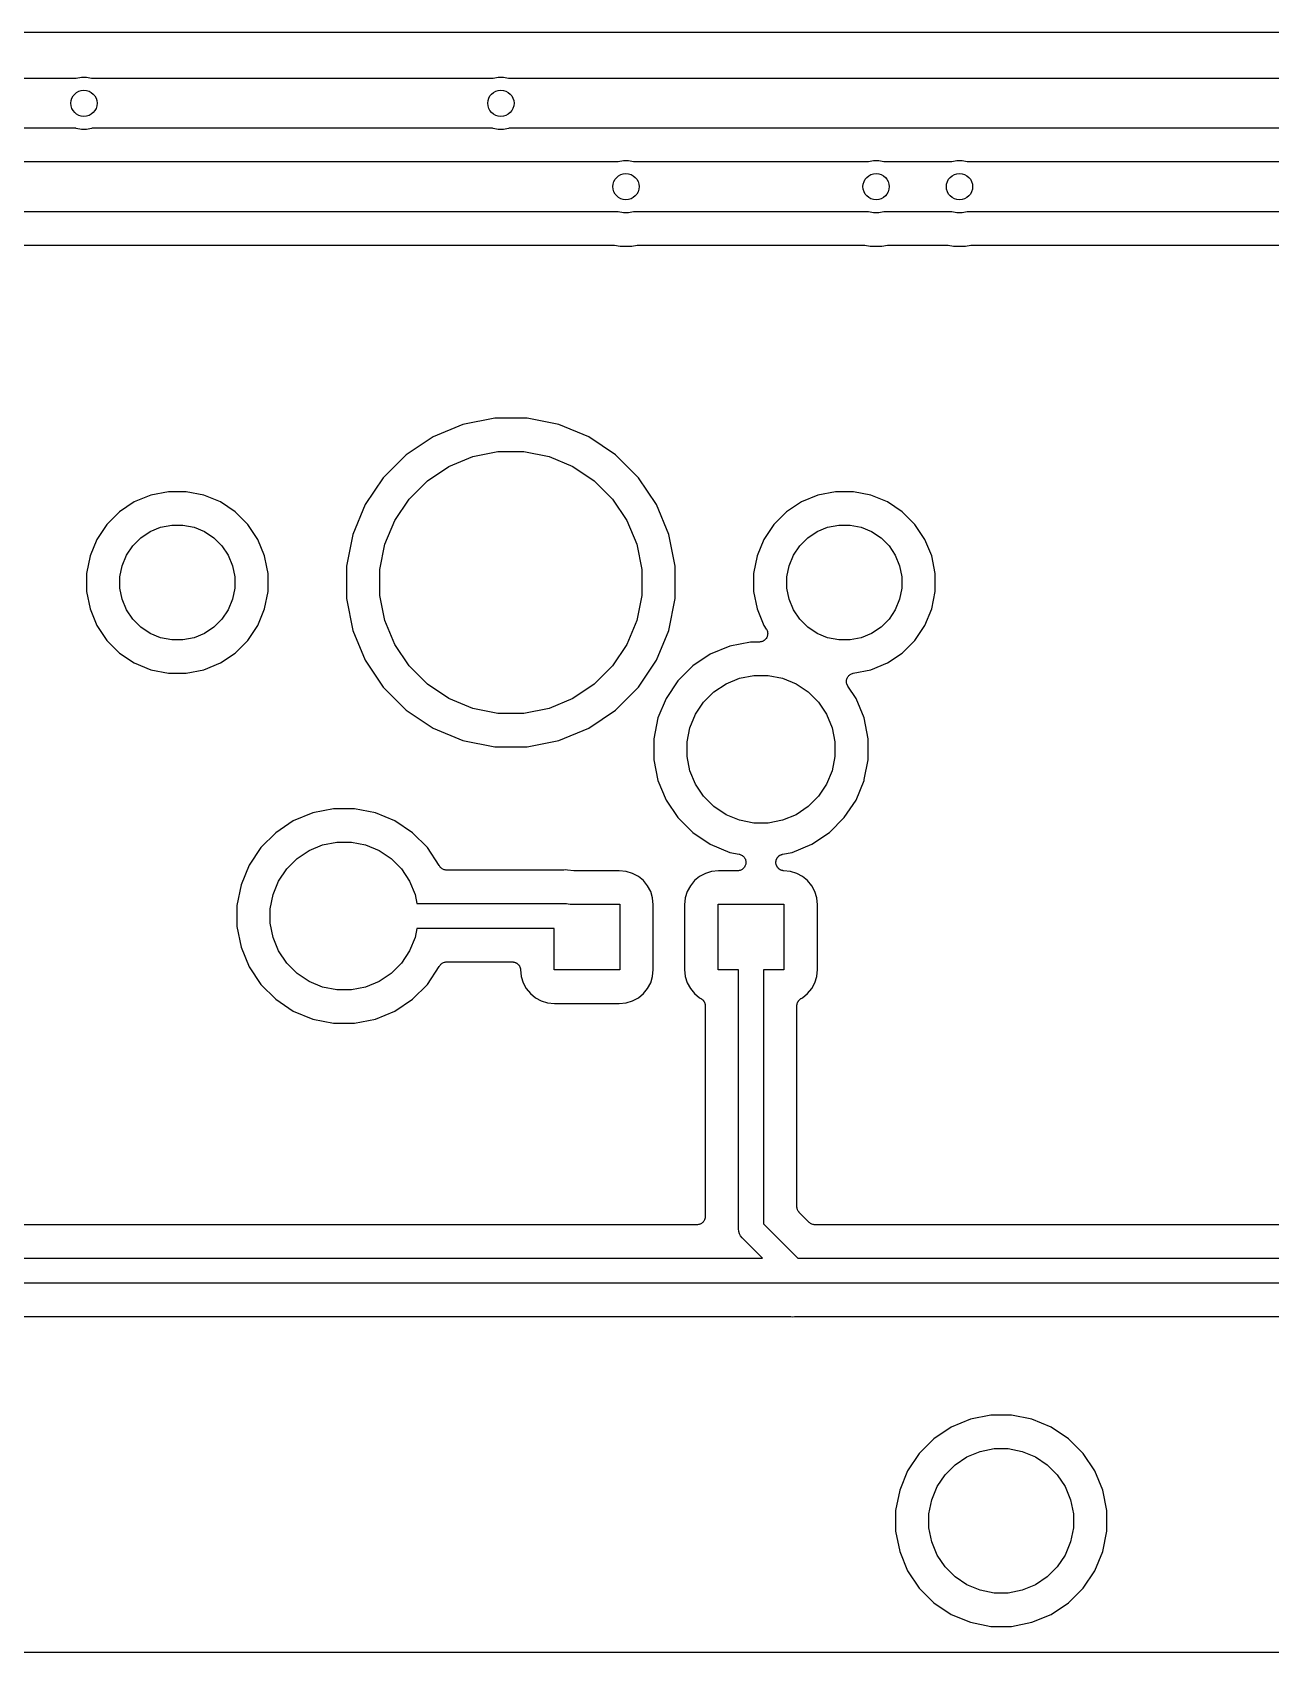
# Model space of a CAD drawing. Extents: x 1.17 to 5.78, y -4.25 to -1.3.
# Drawn here: x 4.294 to 5.037, y -4.254 to -3.283 of the extents above; entities that cross this region are included whole.
import ezdxf

# ---------------------------------------------------------------- set-up
doc = ezdxf.new("R2010")
doc.units = 0
doc.header["$MEASUREMENT"] = 0
doc.layers.add('BLACK', color=7, linetype='CONTINUOUS')

msp = doc.modelspace()

# ---------------------------------------------------------------- linework, layer by layer
at = {"layer": 'BLACK', "linetype": 'CONTINUOUS'}
for p, q in [((4.74963, -3.2825), (4.00037, -3.2825)), ((4.75, -3.28254), (4.74963, -3.2825)), ((4.75037, -3.2825), (4.75, -3.28254)), ((5.57463, -3.2825), (4.75037, -3.2825)), ((3.72994, -3.31), (4.32006, -3.31)), ((4.32006, -3.31), (4.32041, -3.30986)), ((4.32041, -3.30986), (4.32345, -3.30925)), ((4.32345, -3.30925), (4.32655, -3.30925)), ((4.32655, -3.30925), (4.32959, -3.30986)), ((4.32959, -3.30986), (4.32994, -3.31)), ((4.32994, -3.31), (4.57006, -3.31)), ((4.57006, -3.31), (4.57041, -3.30986)), ((4.57041, -3.30986), (4.57345, -3.30925)), ((4.57345, -3.30925), (4.57655, -3.30925)), ((4.57655, -3.30925), (4.57959, -3.30986)), ((4.57959, -3.30986), (4.57994, -3.31)), ((4.57994, -3.31), (5.29506, -3.31)), ((4.32006, -3.34), (3.72994, -3.34)), ((4.32041, -3.34014), (4.32006, -3.34)), ((4.32345, -3.34075), (4.32041, -3.34014)), ((4.32655, -3.34075), (4.32345, -3.34075)), ((4.32959, -3.34014), (4.32655, -3.34075)), ((4.32994, -3.34), (4.32959, -3.34014)), ((4.57006, -3.34), (4.32994, -3.34)), ((4.57041, -3.34014), (4.57006, -3.34)), ((4.57345, -3.34075), (4.57041, -3.34014)), ((4.57655, -3.34075), (4.57345, -3.34075)), ((4.57959, -3.34014), (4.57655, -3.34075)), ((4.57994, -3.34), (4.57959, -3.34014)), ((5.29506, -3.34), (4.57994, -3.34)), ((4.17994, -3.36), (4.64506, -3.36)), ((4.64506, -3.36), (4.64541, -3.35986)), ((4.64541, -3.35986), (4.64845, -3.35925)), ((4.64845, -3.35925), (4.65155, -3.35925)), ((4.65155, -3.35925), (4.65459, -3.35986)), ((4.65459, -3.35986), (4.65494, -3.36)), ((4.65494, -3.36), (4.79506, -3.36)), ((4.79506, -3.36), (4.79541, -3.35986)), ((4.79541, -3.35986), (4.79845, -3.35925)), ((4.79845, -3.35925), (4.80155, -3.35925)), ((4.80155, -3.35925), (4.80459, -3.35986)), ((4.80459, -3.35986), (4.80494, -3.36)), ((4.80494, -3.36), (4.84506, -3.36)), ((4.84506, -3.36), (4.84541, -3.35986)), ((4.84541, -3.35986), (4.84845, -3.35925)), ((4.84845, -3.35925), (4.85155, -3.35925)), ((4.85155, -3.35925), (4.85459, -3.35986)), ((4.85459, -3.35986), (4.85494, -3.36)), ((4.85494, -3.36), (5.09506, -3.36)), ((4.64506, -3.39), (4.17994, -3.39)), ((4.64541, -3.39014), (4.64506, -3.39)), ((4.64845, -3.39075), (4.64541, -3.39014)), ((4.65459, -3.39014), (4.65155, -3.39075)), ((4.65494, -3.39), (4.65459, -3.39014)), ((4.79506, -3.39), (4.65494, -3.39)), ((4.79541, -3.39014), (4.79506, -3.39)), ((4.79845, -3.39075), (4.79541, -3.39014)), ((4.80459, -3.39014), (4.80155, -3.39075)), ((4.80494, -3.39), (4.80459, -3.39014)), ((4.84506, -3.39), (4.80494, -3.39)), ((4.84541, -3.39014), (4.84506, -3.39)), ((4.84845, -3.39075), (4.84541, -3.39014)), ((4.85459, -3.39014), (4.85155, -3.39075)), ((4.85494, -3.39), (4.85459, -3.39014)), ((5.09506, -3.39), (4.85494, -3.39)), ((4.65155, -3.39075), (4.64845, -3.39075)), ((4.80155, -3.39075), (4.79845, -3.39075)), ((4.85155, -3.39075), (4.84845, -3.39075)), ((4.18277, -3.41), (4.64223, -3.41)), ((4.64223, -3.41), (4.64223, -3.41)), ((4.64223, -3.41), (4.64223, -3.41)), ((4.64223, -3.41), (4.64223, -3.41)), ((4.64223, -3.41), (4.6423, -3.41)), ((4.6423, -3.41), (4.64275, -3.41005)), ((4.65732, -3.41004), (4.65777, -3.41)), ((4.65777, -3.41), (4.79223, -3.41)), ((4.79223, -3.41), (4.79223, -3.41)), ((4.79223, -3.41), (4.79223, -3.41)), ((4.79223, -3.41), (4.79223, -3.41)), ((4.79223, -3.41), (4.7923, -3.41)), ((4.7923, -3.41), (4.79275, -3.41005)), ((4.80732, -3.41004), (4.80777, -3.41)), ((4.80777, -3.41), (4.84223, -3.41)), ((4.84223, -3.41), (4.84223, -3.41)), ((4.84223, -3.41), (4.84223, -3.41)), ((4.84223, -3.41), (4.84223, -3.41)), ((4.84223, -3.41), (4.8423, -3.41)), ((4.8423, -3.41), (4.84275, -3.41005)), ((4.85732, -3.41004), (4.85777, -3.41)), ((4.85777, -3.41), (5.09223, -3.41)), ((4.64275, -3.41005), (4.6432, -3.4101)), ((4.6432, -3.4101), (4.64648, -3.41075)), ((4.64648, -3.41075), (4.65352, -3.41075)), ((4.65352, -3.41075), (4.6568, -3.4101)), ((4.6568, -3.4101), (4.65687, -3.41008)), ((4.6568, -3.4101), (4.6568, -3.4101)), ((4.6568, -3.4101), (4.6568, -3.4101)), ((4.65687, -3.41008), (4.65732, -3.41004)), ((4.79275, -3.41005), (4.7932, -3.4101)), ((4.7932, -3.4101), (4.79648, -3.41075)), ((4.79648, -3.41075), (4.80352, -3.41075)), ((4.80352, -3.41075), (4.8068, -3.4101)), ((4.8068, -3.4101), (4.80687, -3.41008)), ((4.8068, -3.4101), (4.8068, -3.4101)), ((4.8068, -3.4101), (4.8068, -3.4101)), ((4.80687, -3.41008), (4.80732, -3.41004)), ((4.84275, -3.41005), (4.8432, -3.4101)), ((4.8432, -3.4101), (4.84648, -3.41075)), ((4.84648, -3.41075), (4.85352, -3.41075)), ((4.85352, -3.41075), (4.8568, -3.4101)), ((4.8568, -3.4101), (4.85687, -3.41008)), ((4.8568, -3.4101), (4.8568, -3.4101)), ((4.8568, -3.4101), (4.8568, -3.4101)), ((4.85687, -3.41008), (4.85732, -3.41004)), ((4.57129, -3.51384), (4.55226, -3.51762)), ((4.59069, -3.51384), (4.57129, -3.51384)), ((4.60972, -3.51762), (4.59069, -3.51384)), ((4.53433, -3.52505), (4.5182, -3.53583)), ((4.55226, -3.51762), (4.53433, -3.52505)), ((4.62765, -3.52505), (4.60972, -3.51762)), ((4.64378, -3.53583), (4.62765, -3.52505)), ((4.5182, -3.53583), (4.50448, -3.54955)), ((4.55809, -3.53685), (4.57326, -3.53384)), ((4.57326, -3.53384), (4.58872, -3.53384)), ((4.58872, -3.53384), (4.60389, -3.53685)), ((4.6575, -3.54955), (4.64378, -3.53583)), ((4.53095, -3.55136), (4.54381, -3.54277)), ((4.54381, -3.54277), (4.55809, -3.53685)), ((4.60389, -3.53685), (4.61817, -3.54277)), ((4.61817, -3.54277), (4.63103, -3.55136)), ((4.50448, -3.54955), (4.4937, -3.56568)), ((4.52002, -3.56229), (4.53095, -3.55136)), ((4.63103, -3.55136), (4.64197, -3.56229)), ((4.66828, -3.56568), (4.6575, -3.54955)), ((4.3552, -3.56408), (4.34628, -3.57004)), ((4.36511, -3.55998), (4.3552, -3.56408)), ((4.37563, -3.55789), (4.36511, -3.55998)), ((4.38635, -3.55789), (4.37563, -3.55789)), ((4.39687, -3.55998), (4.38635, -3.55789)), ((4.40678, -3.56408), (4.39687, -3.55998)), ((4.4157, -3.57004), (4.40678, -3.56408)), ((4.51143, -3.57515), (4.52002, -3.56229)), ((4.64197, -3.56229), (4.65056, -3.57515)), ((4.7552, -3.56408), (4.74628, -3.57004)), ((4.76511, -3.55998), (4.7552, -3.56408)), ((4.77563, -3.55789), (4.76511, -3.55998)), ((4.78635, -3.55789), (4.77563, -3.55789)), ((4.79687, -3.55998), (4.78635, -3.55789)), ((4.80678, -3.56408), (4.79687, -3.55998)), ((4.8157, -3.57004), (4.80678, -3.56408)), ((4.34628, -3.57004), (4.3387, -3.57763)), ((4.42328, -3.57763), (4.4157, -3.57004)), ((4.4937, -3.56568), (4.48628, -3.5836)), ((4.50551, -3.58944), (4.51143, -3.57515)), ((4.65056, -3.57515), (4.65647, -3.58944)), ((4.67571, -3.5836), (4.66828, -3.56568)), ((4.74628, -3.57004), (4.7387, -3.57763)), ((4.82328, -3.57763), (4.8157, -3.57004)), ((4.3387, -3.57763), (4.33274, -3.58654)), ((4.35903, -3.58558), (4.36467, -3.58181)), ((4.36467, -3.58181), (4.37094, -3.57921)), ((4.37094, -3.57921), (4.3776, -3.57789)), ((4.3776, -3.57789), (4.38438, -3.57789)), ((4.38438, -3.57789), (4.39104, -3.57921)), ((4.39104, -3.57921), (4.39731, -3.58181)), ((4.39731, -3.58181), (4.40295, -3.58558)), ((4.42924, -3.58654), (4.42328, -3.57763)), ((4.48628, -3.5836), (4.48249, -3.60263)), ((4.67949, -3.60263), (4.67571, -3.5836)), ((4.7387, -3.57763), (4.73274, -3.58654)), ((4.75903, -3.58558), (4.76467, -3.58181)), ((4.76467, -3.58181), (4.77094, -3.57921)), ((4.77094, -3.57921), (4.7776, -3.57789)), ((4.7776, -3.57789), (4.78438, -3.57789)), ((4.78438, -3.57789), (4.79104, -3.57921)), ((4.79104, -3.57921), (4.79731, -3.58181)), ((4.79731, -3.58181), (4.80295, -3.58558)), ((4.82924, -3.58654), (4.82328, -3.57763)), ((4.33274, -3.58654), (4.32863, -3.59645)), ((4.35046, -3.59602), (4.35423, -3.59038)), ((4.35423, -3.59038), (4.35903, -3.58558)), ((4.40295, -3.58558), (4.40775, -3.59038)), ((4.40775, -3.59038), (4.41152, -3.59602)), ((4.43335, -3.59645), (4.42924, -3.58654)), ((4.50249, -3.6046), (4.50551, -3.58944)), ((4.65647, -3.58944), (4.65949, -3.6046)), ((4.73274, -3.58654), (4.72863, -3.59645)), ((4.75046, -3.59602), (4.75423, -3.59038)), ((4.75423, -3.59038), (4.75903, -3.58558)), ((4.80295, -3.58558), (4.80775, -3.59038)), ((4.80775, -3.59038), (4.81152, -3.59602)), ((4.83335, -3.59645), (4.82924, -3.58654)), ((4.32863, -3.59645), (4.32654, -3.60697)), ((4.34654, -3.60894), (4.34787, -3.60229)), ((4.34787, -3.60229), (4.35046, -3.59602)), ((4.41152, -3.59602), (4.41412, -3.60229)), ((4.41412, -3.60229), (4.41544, -3.60894)), ((4.43467, -3.60312), (4.43335, -3.59645)), ((4.43544, -3.60697), (4.43467, -3.60312)), ((4.48249, -3.60263), (4.48249, -3.62204)), ((4.67949, -3.62204), (4.67949, -3.60263)), ((4.72863, -3.59645), (4.72654, -3.60697)), ((4.74654, -3.60894), (4.74787, -3.60229)), ((4.74787, -3.60229), (4.75046, -3.59602)), ((4.81152, -3.59602), (4.81412, -3.60229)), ((4.81412, -3.60229), (4.81544, -3.60894)), ((4.83544, -3.60697), (4.83335, -3.59645)), ((4.32654, -3.60697), (4.32654, -3.6177)), ((4.34654, -3.61573), (4.34654, -3.60894)), ((4.41544, -3.60894), (4.41544, -3.61573)), ((4.43544, -3.6177), (4.43544, -3.60697)), ((4.50249, -3.62007), (4.50249, -3.6046)), ((4.65949, -3.6046), (4.65949, -3.62007)), ((4.72654, -3.60697), (4.72654, -3.6177)), ((4.74654, -3.61573), (4.74654, -3.60894)), ((4.81544, -3.60894), (4.81544, -3.61573)), ((4.83544, -3.6177), (4.83544, -3.60697)), ((4.32654, -3.6177), (4.32863, -3.62822)), ((4.34787, -3.62238), (4.34654, -3.61573)), ((4.35046, -3.62865), (4.34787, -3.62238)), ((4.41412, -3.62238), (4.41152, -3.62865)), ((4.41544, -3.61573), (4.41412, -3.62238)), ((4.43335, -3.62822), (4.43544, -3.6177)), ((4.48249, -3.62204), (4.48628, -3.64107)), ((4.50551, -3.63523), (4.50249, -3.62007)), ((4.65949, -3.62007), (4.65647, -3.63523)), ((4.67571, -3.64107), (4.67949, -3.62204)), ((4.72654, -3.6177), (4.72863, -3.62822)), ((4.74787, -3.62238), (4.74654, -3.61573)), ((4.75046, -3.62865), (4.74787, -3.62238)), ((4.81412, -3.62238), (4.81152, -3.62865)), ((4.81544, -3.61573), (4.81412, -3.62238)), ((4.83335, -3.62822), (4.83544, -3.6177)), ((4.32863, -3.62822), (4.33274, -3.63813)), ((4.35423, -3.6343), (4.35046, -3.62865)), ((4.41152, -3.62865), (4.40775, -3.6343)), ((4.42924, -3.63813), (4.43335, -3.62822)), ((4.72863, -3.62822), (4.73274, -3.63813)), ((4.75423, -3.6343), (4.75046, -3.62865)), ((4.81152, -3.62865), (4.80775, -3.6343)), ((4.82924, -3.63813), (4.83335, -3.62822)), ((4.33274, -3.63813), (4.3387, -3.64704)), ((4.35903, -3.63909), (4.35423, -3.6343)), ((4.36467, -3.64286), (4.35903, -3.63909)), ((4.37094, -3.64546), (4.36467, -3.64286)), ((4.39731, -3.64286), (4.39104, -3.64546)), ((4.40295, -3.63909), (4.39731, -3.64286)), ((4.40775, -3.6343), (4.40295, -3.63909)), ((4.42328, -3.64704), (4.42924, -3.63813)), ((4.48628, -3.64107), (4.4937, -3.65899)), ((4.51143, -3.64952), (4.50551, -3.63523)), ((4.65647, -3.63523), (4.65056, -3.64952)), ((4.66828, -3.65899), (4.67571, -3.64107)), ((4.73274, -3.63813), (4.73417, -3.64027)), ((4.73417, -3.64027), (4.73419, -3.64031)), ((4.73419, -3.64031), (4.7342, -3.64031)), ((4.7342, -3.64031), (4.7342, -3.64031)), ((4.7342, -3.64031), (4.73421, -3.64032)), ((4.73421, -3.64032), (4.73443, -3.64075)), ((4.73443, -3.64075), (4.73465, -3.64117)), ((4.73465, -3.64117), (4.73465, -3.64118)), ((4.73465, -3.64118), (4.73466, -3.64119)), ((4.73466, -3.64119), (4.73479, -3.64165)), ((4.73479, -3.64165), (4.73492, -3.64211)), ((4.73492, -3.64211), (4.73492, -3.64212)), ((4.73492, -3.64212), (4.73493, -3.64213)), ((4.73493, -3.64213), (4.73497, -3.6426)), ((4.73501, -3.6431), (4.73496, -3.64357)), ((4.73497, -3.6426), (4.73501, -3.64308)), ((4.73501, -3.64308), (4.73501, -3.64309)), ((4.73501, -3.64309), (4.73501, -3.6431)), ((4.75903, -3.63909), (4.75423, -3.6343)), ((4.76467, -3.64286), (4.75903, -3.63909)), ((4.77094, -3.64546), (4.76467, -3.64286)), ((4.79731, -3.64286), (4.79104, -3.64546)), ((4.80295, -3.63909), (4.79731, -3.64286)), ((4.80775, -3.6343), (4.80295, -3.63909)), ((4.82328, -3.64704), (4.82924, -3.63813)), ((4.3387, -3.64704), (4.34628, -3.65463)), ((4.3776, -3.64678), (4.37094, -3.64546)), ((4.38438, -3.64678), (4.3776, -3.64678)), ((4.39104, -3.64546), (4.38438, -3.64678)), ((4.4157, -3.65463), (4.42328, -3.64704)), ((4.52002, -3.66238), (4.51143, -3.64952)), ((4.65056, -3.64952), (4.64197, -3.66238)), ((4.71224, -3.65051), (4.70054, -3.65536)), ((4.72466, -3.64804), (4.71224, -3.65051)), ((4.73001, -3.64804), (4.72466, -3.64804)), ((4.73049, -3.648), (4.73001, -3.64804)), ((4.73096, -3.64795), (4.73049, -3.648)), ((4.73097, -3.64795), (4.73096, -3.64795)), ((4.73098, -3.64795), (4.73097, -3.64795)), ((4.73144, -3.64781), (4.73098, -3.64795)), ((4.7319, -3.64768), (4.73144, -3.64781)), ((4.73191, -3.64767), (4.7319, -3.64768)), ((4.73192, -3.64767), (4.73191, -3.64767)), ((4.73234, -3.64744), (4.73192, -3.64767)), ((4.73276, -3.64722), (4.73234, -3.64744)), ((4.73277, -3.64721), (4.73276, -3.64722)), ((4.73278, -3.64721), (4.73277, -3.64721)), ((4.73315, -3.6469), (4.73278, -3.64721)), ((4.73352, -3.64661), (4.73315, -3.6469)), ((4.73353, -3.6466), (4.73352, -3.64661)), ((4.73384, -3.64622), (4.73353, -3.64659)), ((4.73353, -3.64659), (4.73353, -3.6466)), ((4.73414, -3.64586), (4.73384, -3.64622)), ((4.73415, -3.64585), (4.73414, -3.64586)), ((4.73416, -3.64584), (4.73415, -3.64585)), ((4.73438, -3.64542), (4.73416, -3.64584)), ((4.73461, -3.645), (4.73438, -3.64542)), ((4.73462, -3.64499), (4.73461, -3.645)), ((4.73476, -3.64452), (4.73462, -3.64498)), ((4.73462, -3.64498), (4.73462, -3.64499)), ((4.7349, -3.64407), (4.73476, -3.64452)), ((4.73491, -3.64406), (4.7349, -3.64407)), ((4.73496, -3.64357), (4.73491, -3.64405)), ((4.73491, -3.64405), (4.73491, -3.64406)), ((4.7776, -3.64678), (4.77094, -3.64546)), ((4.78438, -3.64678), (4.7776, -3.64678)), ((4.79104, -3.64546), (4.78438, -3.64678)), ((4.8157, -3.65463), (4.82328, -3.64704)), ((4.34628, -3.65463), (4.3552, -3.66059)), ((4.3552, -3.66059), (4.36511, -3.66469)), ((4.39687, -3.66469), (4.40678, -3.66059)), ((4.40678, -3.66059), (4.4157, -3.65463)), ((4.4937, -3.65899), (4.50448, -3.67513)), ((4.53095, -3.67331), (4.52002, -3.66238)), ((4.64197, -3.66238), (4.63103, -3.67331)), ((4.6575, -3.67513), (4.66828, -3.65899)), ((4.69001, -3.6624), (4.68105, -3.67135)), ((4.70054, -3.65536), (4.69001, -3.6624)), ((4.79687, -3.66469), (4.80678, -3.66059)), ((4.80678, -3.66059), (4.8157, -3.65463)), ((4.36511, -3.66469), (4.37563, -3.66678)), ((4.37563, -3.66678), (4.38635, -3.66678)), ((4.38635, -3.66678), (4.39687, -3.66469)), ((4.68105, -3.67135), (4.67402, -3.68188)), ((4.71001, -3.67308), (4.71807, -3.66975)), ((4.71807, -3.66975), (4.72663, -3.66804)), ((4.72663, -3.66804), (4.73535, -3.66804)), ((4.73535, -3.66804), (4.74391, -3.66975)), ((4.74391, -3.66975), (4.75197, -3.67308)), ((4.78219, -3.67166), (4.78224, -3.67119)), ((4.78219, -3.67167), (4.78219, -3.67166)), ((4.78219, -3.67169), (4.78219, -3.67167)), ((4.78223, -3.67216), (4.78219, -3.67169)), ((4.78227, -3.67263), (4.78223, -3.67216)), ((4.78224, -3.67119), (4.78229, -3.67072)), ((4.78229, -3.67069), (4.78243, -3.67024)), ((4.78229, -3.6707), (4.78229, -3.67069)), ((4.78229, -3.67072), (4.78229, -3.6707)), ((4.78243, -3.67024), (4.78258, -3.66978)), ((4.78258, -3.66977), (4.78259, -3.66976)), ((4.78258, -3.66978), (4.78258, -3.66977)), ((4.78259, -3.66976), (4.78281, -3.66934)), ((4.78281, -3.66934), (4.78304, -3.66892)), ((4.78304, -3.66892), (4.78305, -3.66891)), ((4.78305, -3.6689), (4.78336, -3.66854)), ((4.78305, -3.66891), (4.78305, -3.6689)), ((4.78336, -3.66854), (4.78366, -3.66817)), ((4.78366, -3.66817), (4.78367, -3.66816)), ((4.78367, -3.66816), (4.78368, -3.66815)), ((4.78368, -3.66815), (4.78405, -3.66785)), ((4.78405, -3.66785), (4.78442, -3.66755)), ((4.78442, -3.66755), (4.78443, -3.66755)), ((4.78443, -3.66755), (4.78444, -3.66754)), ((4.78444, -3.66754), (4.78486, -3.66732)), ((4.78486, -3.66732), (4.78528, -3.6671)), ((4.78528, -3.6671), (4.78529, -3.66709)), ((4.78529, -3.66709), (4.7853, -3.66709)), ((4.7853, -3.66709), (4.78575, -3.66695)), ((4.78575, -3.66695), (4.78621, -3.66681)), ((4.78621, -3.66681), (4.79687, -3.66469)), ((4.50448, -3.67513), (4.5182, -3.68885)), ((4.54381, -3.6819), (4.53095, -3.67331)), ((4.55809, -3.68782), (4.54381, -3.6819)), ((4.61817, -3.6819), (4.60389, -3.68782)), ((4.63103, -3.67331), (4.61817, -3.6819)), ((4.64378, -3.68885), (4.6575, -3.67513)), ((4.67402, -3.68188), (4.66917, -3.69358)), ((4.69659, -3.6841), (4.70276, -3.67793)), ((4.70276, -3.67793), (4.71001, -3.67308)), ((4.75197, -3.67308), (4.75923, -3.67793)), ((4.75923, -3.67793), (4.76539, -3.6841)), ((4.78227, -3.67264), (4.78227, -3.67263)), ((4.78228, -3.67266), (4.78227, -3.67264)), ((4.78241, -3.67311), (4.78228, -3.67266)), ((4.78254, -3.67357), (4.78241, -3.67311)), ((4.78255, -3.67358), (4.78254, -3.67357)), ((4.78255, -3.67359), (4.78255, -3.67358)), ((4.78277, -3.67401), (4.78255, -3.67359)), ((4.78299, -3.67444), (4.78277, -3.67401)), ((4.783, -3.67446), (4.78299, -3.67444)), ((4.78301, -3.67446), (4.783, -3.67446)), ((4.783, -3.67446), (4.783, -3.67446)), ((4.78303, -3.67449), (4.78301, -3.67446)), ((4.78797, -3.68188), (4.78303, -3.67449)), ((4.79281, -3.69358), (4.78797, -3.68188)), ((4.5182, -3.68885), (4.53433, -3.69962)), ((4.57326, -3.69084), (4.55809, -3.68782)), ((4.58872, -3.69084), (4.57326, -3.69084)), ((4.60389, -3.68782), (4.58872, -3.69084)), ((4.62765, -3.69962), (4.64378, -3.68885)), ((4.6884, -3.69942), (4.69174, -3.69136)), ((4.69174, -3.69136), (4.69659, -3.6841)), ((4.76539, -3.6841), (4.77024, -3.69136)), ((4.77024, -3.69136), (4.77358, -3.69942)), ((4.53433, -3.69962), (4.55226, -3.70705)), ((4.60972, -3.70705), (4.62765, -3.69962)), ((4.66917, -3.69358), (4.6667, -3.706)), ((4.6867, -3.70797), (4.6884, -3.69942)), ((4.77358, -3.69942), (4.77528, -3.70797)), ((4.79528, -3.706), (4.79281, -3.69358)), ((4.55226, -3.70705), (4.57129, -3.71084)), ((4.57129, -3.71084), (4.59069, -3.71084)), ((4.59069, -3.71084), (4.60972, -3.70705)), ((4.6667, -3.706), (4.6667, -3.71867)), ((4.6867, -3.7167), (4.6867, -3.70797)), ((4.77528, -3.70797), (4.77528, -3.7167)), ((4.79528, -3.71867), (4.79528, -3.706)), ((4.6667, -3.71867), (4.66917, -3.73109)), ((4.6884, -3.72525), (4.6867, -3.7167)), ((4.77528, -3.7167), (4.77358, -3.72525)), ((4.79293, -3.73049), (4.79528, -3.71867)), ((4.69174, -3.73332), (4.6884, -3.72525)), ((4.77358, -3.72525), (4.77024, -3.73332)), ((4.79281, -3.73109), (4.79293, -3.7305)), ((4.79293, -3.7305), (4.79293, -3.73049)), ((4.66917, -3.73109), (4.67402, -3.74279)), ((4.69659, -3.74057), (4.69174, -3.73332)), ((4.77024, -3.73332), (4.76539, -3.74057)), ((4.78797, -3.74279), (4.79281, -3.73109)), ((4.47466, -3.74804), (4.46224, -3.75051)), ((4.48732, -3.74804), (4.47466, -3.74804)), ((4.49974, -3.75051), (4.48732, -3.74804)), ((4.67402, -3.74279), (4.68105, -3.75332)), ((4.70276, -3.74674), (4.69659, -3.74057)), ((4.71001, -3.75159), (4.70276, -3.74674)), ((4.75923, -3.74674), (4.75197, -3.75159)), ((4.76539, -3.74057), (4.75923, -3.74674)), ((4.78093, -3.75332), (4.78797, -3.74279)), ((4.45054, -3.75536), (4.44001, -3.7624)), ((4.46224, -3.75051), (4.45054, -3.75536)), ((4.51144, -3.75536), (4.49974, -3.75051)), ((4.52197, -3.7624), (4.51144, -3.75536)), ((4.68105, -3.75332), (4.69001, -3.76227)), ((4.71807, -3.75492), (4.71001, -3.75159)), ((4.72663, -3.75663), (4.71807, -3.75492)), ((4.73535, -3.75663), (4.72663, -3.75663)), ((4.74391, -3.75492), (4.73535, -3.75663)), ((4.75197, -3.75159), (4.74391, -3.75492)), ((4.77197, -3.76227), (4.78093, -3.75332)), ((4.44001, -3.7624), (4.43105, -3.77135)), ((4.46807, -3.76975), (4.47663, -3.76804)), ((4.47663, -3.76804), (4.48535, -3.76804)), ((4.48535, -3.76804), (4.49391, -3.76975)), ((4.53093, -3.77135), (4.52197, -3.7624)), ((4.69001, -3.76227), (4.70054, -3.76931)), ((4.70054, -3.76931), (4.71224, -3.77416)), ((4.74974, -3.77416), (4.76144, -3.76931)), ((4.76144, -3.76931), (4.77197, -3.76227)), ((4.43105, -3.77135), (4.42402, -3.78188)), ((4.44659, -3.7841), (4.45276, -3.77793)), ((4.45276, -3.77793), (4.46001, -3.77308)), ((4.46001, -3.77308), (4.46807, -3.76975)), ((4.49391, -3.76975), (4.50197, -3.77308)), ((4.50197, -3.77308), (4.50923, -3.77793)), ((4.50923, -3.77793), (4.51539, -3.7841)), ((4.53804, -3.782), (4.53093, -3.77135)), ((4.71224, -3.77416), (4.71794, -3.77529)), ((4.71794, -3.77529), (4.718, -3.7753)), ((4.718, -3.7753), (4.718, -3.7753)), ((4.718, -3.7753), (4.718, -3.7753)), ((4.718, -3.7753), (4.71801, -3.7753)), ((4.71801, -3.7753), (4.71848, -3.77545)), ((4.71848, -3.77545), (4.71893, -3.7756)), ((4.71893, -3.7756), (4.71894, -3.7756)), ((4.71894, -3.7756), (4.71894, -3.7756)), ((4.71894, -3.7756), (4.71937, -3.77584)), ((4.71937, -3.77584), (4.71979, -3.77607)), ((4.71979, -3.77607), (4.71979, -3.77607)), ((4.71979, -3.77607), (4.71979, -3.77607)), ((4.71979, -3.77607), (4.72017, -3.77638)), ((4.72017, -3.77638), (4.72054, -3.7767)), ((4.72054, -3.7767), (4.72054, -3.7767)), ((4.72054, -3.7767), (4.72054, -3.7767)), ((4.72054, -3.7767), (4.72083, -3.77706)), ((4.72083, -3.77706), (4.72115, -3.77746)), ((4.72115, -3.77746), (4.72115, -3.77746)), ((4.72115, -3.77746), (4.72115, -3.77746)), ((4.72115, -3.77746), (4.72136, -3.77786)), ((4.72136, -3.77786), (4.7216, -3.77832)), ((4.7216, -3.77832), (4.7216, -3.77832)), ((4.7216, -3.77832), (4.7216, -3.77832)), ((4.7216, -3.77832), (4.72173, -3.77876)), ((4.72173, -3.77876), (4.72188, -3.77926)), ((4.73998, -3.77945), (4.74001, -3.77921)), ((4.74001, -3.77921), (4.74008, -3.77898)), ((4.74008, -3.77898), (4.74013, -3.77874)), ((4.74013, -3.77874), (4.74023, -3.77851)), ((4.74023, -3.77851), (4.7403, -3.77828)), ((4.7403, -3.77828), (4.74041, -3.77806)), ((4.74041, -3.77806), (4.74051, -3.77784)), ((4.74051, -3.77784), (4.74065, -3.77764)), ((4.74065, -3.77764), (4.74076, -3.77742)), ((4.74076, -3.77742), (4.74092, -3.77723)), ((4.74092, -3.77723), (4.74106, -3.77703)), ((4.74106, -3.77703), (4.74123, -3.77686)), ((4.74123, -3.77686), (4.74138, -3.77667)), ((4.74138, -3.77667), (4.74157, -3.77651)), ((4.74157, -3.77651), (4.74175, -3.77634)), ((4.74175, -3.77634), (4.74195, -3.77621)), ((4.74195, -3.77621), (4.74214, -3.77605)), ((4.74214, -3.77605), (4.74236, -3.77594)), ((4.74236, -3.77594), (4.74256, -3.7758)), ((4.74256, -3.7758), (4.74279, -3.77571)), ((4.74279, -3.77571), (4.743, -3.77559)), ((4.743, -3.77559), (4.74324, -3.77552)), ((4.74324, -3.77552), (4.74346, -3.77543)), ((4.74346, -3.77543), (4.7437, -3.77538)), ((4.7437, -3.77538), (4.74393, -3.77531)), ((4.74393, -3.77531), (4.74974, -3.77416)), ((4.42402, -3.78188), (4.41917, -3.79358)), ((4.44174, -3.79136), (4.44659, -3.7841)), ((4.51539, -3.7841), (4.52024, -3.79136)), ((4.53813, -3.78216), (4.53804, -3.782)), ((4.53835, -3.78257), (4.53813, -3.78216)), ((4.53836, -3.78259), (4.53835, -3.78257)), ((4.53837, -3.78261), (4.53836, -3.78259)), ((4.53866, -3.78297), (4.53837, -3.78261)), ((4.53896, -3.78333), (4.53866, -3.78297)), ((4.53897, -3.78335), (4.53896, -3.78333)), ((4.53899, -3.78336), (4.53897, -3.78335)), ((4.53935, -3.78366), (4.53899, -3.78336)), ((4.5397, -3.78396), (4.53935, -3.78366)), ((4.53972, -3.78397), (4.5397, -3.78396)), ((4.53974, -3.78399), (4.53972, -3.78397)), ((4.54015, -3.78421), (4.53974, -3.78399)), ((4.54056, -3.78443), (4.54015, -3.78421)), ((4.54058, -3.78444), (4.54056, -3.78443)), ((4.5406, -3.78445), (4.54058, -3.78444)), ((4.54104, -3.78458), (4.5406, -3.78445)), ((4.54149, -3.78473), (4.54104, -3.78458)), ((4.54151, -3.78473), (4.54149, -3.78473)), ((4.54153, -3.78473), (4.54151, -3.78473)), ((4.54199, -3.78478), (4.54153, -3.78473)), ((4.54246, -3.78483), (4.54199, -3.78478)), ((4.5425, -3.78484), (4.54246, -3.78483)), ((4.54253, -3.78484), (4.5425, -3.78484)), ((4.5425, -3.78484), (4.5425, -3.78484)), ((4.5425, -3.78484), (4.5425, -3.78484)), ((4.61231, -3.78484), (4.54253, -3.78484)), ((4.61252, -3.78481), (4.61231, -3.78484)), ((4.61273, -3.78482), (4.61252, -3.78481)), ((4.6128, -3.78481), (4.61273, -3.78482)), ((4.61391, -3.7847), (4.6128, -3.78481)), ((4.61502, -3.78481), (4.61391, -3.7847)), ((4.61866, -3.78517), (4.61502, -3.78481)), ((4.61502, -3.78481), (4.61502, -3.78481)), ((4.61887, -3.78517), (4.61866, -3.78517)), ((4.61908, -3.78519), (4.61887, -3.78517)), ((4.61915, -3.78519), (4.61908, -3.78519)), ((4.64601, -3.78519), (4.61915, -3.78519)), ((4.65018, -3.7856), (4.64601, -3.78519)), ((4.65395, -3.78675), (4.65018, -3.7856)), ((4.65743, -3.78861), (4.65395, -3.78675)), ((4.66047, -3.7911), (4.65743, -3.78861)), ((4.69415, -3.78861), (4.6911, -3.7911)), ((4.69762, -3.78675), (4.69415, -3.78861)), ((4.70139, -3.7856), (4.69762, -3.78675)), ((4.70556, -3.78519), (4.70139, -3.7856)), ((4.71696, -3.78519), (4.70556, -3.78519)), ((4.71746, -3.78515), (4.71696, -3.78519)), ((4.71793, -3.7851), (4.71746, -3.78515)), ((4.71794, -3.7851), (4.71793, -3.7851)), ((4.71793, -3.7851), (4.71793, -3.7851)), ((4.7184, -3.78496), (4.71794, -3.7851)), ((4.71887, -3.78482), (4.7184, -3.78496)), ((4.7193, -3.78459), (4.71887, -3.78482)), ((4.71887, -3.78482), (4.71887, -3.78482)), ((4.71887, -3.78482), (4.71887, -3.78482)), ((4.71973, -3.78436), (4.7193, -3.78459)), ((4.72012, -3.78404), (4.71973, -3.78436)), ((4.71973, -3.78436), (4.71973, -3.78436)), ((4.71973, -3.78436), (4.71973, -3.78436)), ((4.72048, -3.78374), (4.72012, -3.78404)), ((4.72049, -3.78374), (4.72048, -3.78374)), ((4.72081, -3.78335), (4.72049, -3.78374)), ((4.72049, -3.78374), (4.72049, -3.78374)), ((4.72111, -3.78299), (4.72081, -3.78335)), ((4.72135, -3.78254), (4.72111, -3.78299)), ((4.72111, -3.78299), (4.72111, -3.78299)), ((4.72111, -3.78299), (4.72111, -3.78299)), ((4.72157, -3.78214), (4.72135, -3.78254)), ((4.72173, -3.78162), (4.72157, -3.78213)), ((4.72157, -3.78213), (4.72157, -3.78213)), ((4.72157, -3.78213), (4.72157, -3.78214)), ((4.72186, -3.7812), (4.72173, -3.78162)), ((4.72192, -3.78067), (4.72186, -3.7812)), ((4.72186, -3.7812), (4.72186, -3.7812)), ((4.72186, -3.7812), (4.72186, -3.7812)), ((4.72188, -3.77926), (4.72188, -3.77926)), ((4.72188, -3.77926), (4.72188, -3.77926)), ((4.72188, -3.77926), (4.72192, -3.7797)), ((4.72192, -3.7797), (4.72196, -3.78023)), ((4.72196, -3.78023), (4.72192, -3.78067)), ((4.72196, -3.78023), (4.72196, -3.78023)), ((4.72196, -3.78023), (4.72196, -3.78023)), ((4.73991, -3.78019), (4.73993, -3.77994)), ((4.73993, -3.78043), (4.73991, -3.78019)), ((4.73993, -3.77994), (4.73994, -3.77969)), ((4.73993, -3.78067), (4.73993, -3.78043)), ((4.73997, -3.78091), (4.73993, -3.78067)), ((4.73994, -3.77969), (4.73998, -3.77945)), ((4.74, -3.78116), (4.73997, -3.78091)), ((4.74007, -3.78139), (4.74, -3.78116)), ((4.74011, -3.78163), (4.74007, -3.78139)), ((4.7402, -3.78186), (4.74011, -3.78163)), ((4.74027, -3.78209), (4.7402, -3.78186)), ((4.74039, -3.78231), (4.74027, -3.78209)), ((4.74048, -3.78253), (4.74039, -3.78231)), ((4.74061, -3.78274), (4.74048, -3.78253)), ((4.74073, -3.78296), (4.74061, -3.78274)), ((4.74088, -3.78315), (4.74073, -3.78296)), ((4.74101, -3.78335), (4.74088, -3.78315)), ((4.74118, -3.78352), (4.74101, -3.78335)), ((4.74134, -3.78372), (4.74118, -3.78352)), ((4.74152, -3.78387), (4.74134, -3.78372)), ((4.74169, -3.78404), (4.74152, -3.78387)), ((4.7419, -3.78418), (4.74169, -3.78404)), ((4.74209, -3.78434), (4.7419, -3.78418)), ((4.7423, -3.78446), (4.74209, -3.78434)), ((4.7425, -3.7846), (4.7423, -3.78446)), ((4.74273, -3.78469), (4.7425, -3.7846)), ((4.74294, -3.78481), (4.74273, -3.78469)), ((4.74317, -3.78489), (4.74294, -3.78481)), ((4.74339, -3.78498), (4.74317, -3.78489)), ((4.74364, -3.78503), (4.74339, -3.78498)), ((4.74387, -3.78511), (4.74364, -3.78503)), ((4.74411, -3.78513), (4.74387, -3.78511)), ((4.74435, -3.78518), (4.74411, -3.78513)), ((4.74442, -3.78519), (4.74435, -3.78518)), ((4.74861, -3.7856), (4.74442, -3.78519)), ((4.75238, -3.78675), (4.74861, -3.7856)), ((4.75585, -3.78861), (4.75238, -3.78675)), ((4.7589, -3.7911), (4.75585, -3.78861)), ((4.41917, -3.79358), (4.4167, -3.806)), ((4.4384, -3.79942), (4.44174, -3.79136)), ((4.52024, -3.79136), (4.52358, -3.79942)), ((4.66297, -3.79415), (4.66047, -3.7911)), ((4.66483, -3.79762), (4.66297, -3.79415)), ((4.66597, -3.80139), (4.66483, -3.79762)), ((4.68675, -3.79762), (4.6856, -3.80139)), ((4.68861, -3.79415), (4.68675, -3.79762)), ((4.6911, -3.7911), (4.68861, -3.79415)), ((4.76139, -3.79415), (4.7589, -3.7911)), ((4.76325, -3.79762), (4.76139, -3.79415)), ((4.7644, -3.80139), (4.76325, -3.79762)), ((4.4167, -3.806), (4.4167, -3.81867)), ((4.4367, -3.80797), (4.4384, -3.79942)), ((4.4367, -3.8167), (4.4367, -3.80797)), ((4.52358, -3.79942), (4.52466, -3.80484)), ((4.52466, -3.80484), (4.61354, -3.80484)), ((4.61354, -3.80484), (4.61391, -3.8048)), ((4.61391, -3.8048), (4.61428, -3.80484)), ((4.61428, -3.80484), (4.61428, -3.80484)), ((4.61428, -3.80484), (4.61538, -3.80494)), ((4.61538, -3.80494), (4.6166, -3.80531)), ((4.6166, -3.80531), (4.64626, -3.80531)), ((4.64626, -3.80531), (4.64626, -3.84469)), ((4.66638, -3.80556), (4.66597, -3.80139)), ((4.66638, -3.84444), (4.66638, -3.80556)), ((4.6856, -3.80139), (4.68519, -3.80556)), ((4.68519, -3.80556), (4.68519, -3.84444)), ((4.70531, -3.84469), (4.70531, -3.80531)), ((4.70531, -3.80531), (4.74469, -3.80531)), ((4.74469, -3.80531), (4.74469, -3.84469)), ((4.76481, -3.80556), (4.7644, -3.80139)), ((4.76481, -3.84444), (4.76481, -3.80556)), ((4.4384, -3.82525), (4.4367, -3.8167)), ((4.4167, -3.81867), (4.41917, -3.83109)), ((4.44174, -3.83332), (4.4384, -3.82525)), ((4.52358, -3.82525), (4.52024, -3.83332)), ((4.52466, -3.81984), (4.52358, -3.82525)), ((4.60689, -3.81984), (4.52466, -3.81984)), ((4.60689, -3.84469), (4.60689, -3.81984)), ((4.41917, -3.83109), (4.42402, -3.84279)), ((4.44659, -3.84057), (4.44174, -3.83332)), ((4.52024, -3.83332), (4.51539, -3.84057)), ((4.42402, -3.84279), (4.43105, -3.85332)), ((4.45276, -3.84674), (4.44659, -3.84057)), ((4.46001, -3.85159), (4.45276, -3.84674)), ((4.50923, -3.84674), (4.50197, -3.85159)), ((4.51539, -3.84057), (4.50923, -3.84674)), ((4.53093, -3.85332), (4.53802, -3.8427)), ((4.53802, -3.8427), (4.53816, -3.84245)), ((4.53816, -3.84245), (4.53838, -3.84204)), ((4.53838, -3.84204), (4.5384, -3.84202)), ((4.5384, -3.84202), (4.53841, -3.842)), ((4.53841, -3.842), (4.53871, -3.84165)), ((4.53871, -3.84165), (4.53901, -3.84129)), ((4.53901, -3.84129), (4.53902, -3.84127)), ((4.53902, -3.84127), (4.53904, -3.84126)), ((4.53904, -3.84126), (4.5394, -3.84097)), ((4.5394, -3.84097), (4.53976, -3.84067)), ((4.53976, -3.84067), (4.53978, -3.84066)), ((4.53978, -3.84066), (4.5398, -3.84065)), ((4.5398, -3.84065), (4.54021, -3.84043)), ((4.54021, -3.84043), (4.54062, -3.84021)), ((4.54062, -3.84021), (4.54064, -3.84021)), ((4.54064, -3.84021), (4.54066, -3.8402)), ((4.54066, -3.8402), (4.54111, -3.84007)), ((4.54111, -3.84007), (4.54156, -3.83993)), ((4.54156, -3.83993), (4.54158, -3.83993)), ((4.54158, -3.83993), (4.5416, -3.83992)), ((4.5416, -3.83992), (4.54207, -3.83988)), ((4.54207, -3.83988), (4.54253, -3.83984)), ((4.54253, -3.83984), (4.58178, -3.83984)), ((4.58178, -3.83984), (4.58185, -3.83984)), ((4.58185, -3.83984), (4.58208, -3.83986)), ((4.58208, -3.83986), (4.5823, -3.83986)), ((4.5823, -3.83986), (4.58256, -3.83992)), ((4.58256, -3.83992), (4.58282, -3.83994)), ((4.58282, -3.83994), (4.58304, -3.84001)), ((4.58304, -3.84001), (4.58326, -3.84006)), ((4.58326, -3.84006), (4.5835, -3.84016)), ((4.5835, -3.84016), (4.58375, -3.84024)), ((4.58375, -3.84024), (4.58395, -3.84035)), ((4.58395, -3.84035), (4.58416, -3.84044)), ((4.58416, -3.84044), (4.58438, -3.84058)), ((4.58438, -3.84058), (4.58461, -3.84071)), ((4.58461, -3.84071), (4.58478, -3.84085)), ((4.58478, -3.84085), (4.58497, -3.84098)), ((4.58497, -3.84098), (4.58515, -3.84117)), ((4.58515, -3.84117), (4.58536, -3.84134)), ((4.58536, -3.84134), (4.5855, -3.84151)), ((4.5855, -3.84151), (4.58566, -3.84167)), ((4.58566, -3.84167), (4.5858, -3.84189)), ((4.5858, -3.84189), (4.58597, -3.8421)), ((4.58597, -3.8421), (4.58607, -3.8423)), ((4.58607, -3.8423), (4.5862, -3.84249)), ((4.5862, -3.84249), (4.5863, -3.84273)), ((4.5863, -3.84273), (4.58642, -3.84296)), ((4.58642, -3.84296), (4.58648, -3.84318)), ((4.58648, -3.84318), (4.58657, -3.84339)), ((4.58657, -3.84339), (4.58662, -3.84365)), ((4.58662, -3.84365), (4.5867, -3.8439)), ((4.5867, -3.8439), (4.58672, -3.84412)), ((4.58672, -3.84412), (4.58676, -3.84435)), ((4.58676, -3.84435), (4.58718, -3.84861)), ((4.64626, -3.84469), (4.60689, -3.84469)), ((4.66597, -3.84861), (4.66638, -3.84444)), ((4.68519, -3.84444), (4.6856, -3.84861)), ((4.7175, -3.84469), (4.70531, -3.84469)), ((4.7175, -3.99963), (4.7175, -3.84469)), ((4.74469, -3.84469), (4.7325, -3.84469)), ((4.7325, -3.84469), (4.7325, -3.99689)), ((4.7644, -3.84861), (4.76481, -3.84444)), ((4.43105, -3.85332), (4.44001, -3.86227)), ((4.46807, -3.85492), (4.46001, -3.85159)), ((4.47663, -3.85663), (4.46807, -3.85492)), ((4.48535, -3.85663), (4.47663, -3.85663)), ((4.49391, -3.85492), (4.48535, -3.85663)), ((4.50197, -3.85159), (4.49391, -3.85492)), ((4.52197, -3.86227), (4.53093, -3.85332)), ((4.58718, -3.84861), (4.58832, -3.85238)), ((4.58832, -3.85238), (4.59018, -3.85585)), ((4.59018, -3.85585), (4.59268, -3.8589)), ((4.66047, -3.8589), (4.66297, -3.85585)), ((4.66297, -3.85585), (4.66483, -3.85238)), ((4.66483, -3.85238), (4.66597, -3.84861)), ((4.6856, -3.84861), (4.68675, -3.85238)), ((4.68675, -3.85238), (4.68861, -3.85585)), ((4.68861, -3.85585), (4.6911, -3.8589)), ((4.7589, -3.8589), (4.76139, -3.85585)), ((4.76139, -3.85585), (4.76325, -3.85238)), ((4.76325, -3.85238), (4.7644, -3.84861)), ((4.44001, -3.86227), (4.45054, -3.86931)), ((4.51144, -3.86931), (4.52197, -3.86227)), ((4.59268, -3.8589), (4.59572, -3.86139)), ((4.59572, -3.86139), (4.5992, -3.86325)), ((4.5992, -3.86325), (4.60297, -3.8644)), ((4.60297, -3.8644), (4.60714, -3.86481)), ((4.60714, -3.86481), (4.64601, -3.86481)), ((4.64601, -3.86481), (4.65018, -3.8644)), ((4.65018, -3.8644), (4.65395, -3.86325)), ((4.65395, -3.86325), (4.65743, -3.86139)), ((4.65743, -3.86139), (4.66047, -3.8589)), ((4.6911, -3.8589), (4.69415, -3.86139)), ((4.69415, -3.86139), (4.69486, -3.86177)), ((4.69486, -3.86177), (4.69492, -3.86181)), ((4.69492, -3.86181), (4.6951, -3.86193)), ((4.6951, -3.86193), (4.6953, -3.86204)), ((4.6953, -3.86204), (4.6955, -3.86221)), ((4.6955, -3.86221), (4.69572, -3.86236)), ((4.69572, -3.86236), (4.69588, -3.86252)), ((4.69588, -3.86252), (4.69605, -3.86266)), ((4.69605, -3.86266), (4.69622, -3.86287)), ((4.69622, -3.86287), (4.6964, -3.86306)), ((4.6964, -3.86306), (4.69652, -3.86324)), ((4.69652, -3.86324), (4.69666, -3.86342)), ((4.69666, -3.86342), (4.69679, -3.86365)), ((4.69679, -3.86365), (4.69694, -3.86388)), ((4.69694, -3.86388), (4.69702, -3.86408)), ((4.69702, -3.86408), (4.69712, -3.86428)), ((4.69712, -3.86428), (4.6972, -3.86453)), ((4.6972, -3.86453), (4.6973, -3.86478)), ((4.6973, -3.86478), (4.69734, -3.865)), ((4.69734, -3.865), (4.6974, -3.86521)), ((4.6974, -3.86521), (4.69743, -3.86548)), ((4.69743, -3.86548), (4.69748, -3.86574)), ((4.69748, -3.86574), (4.69748, -3.86596)), ((4.69748, -3.86596), (4.6975, -3.86618)), ((4.6975, -3.86618), (4.6975, -3.9925)), ((4.7525, -3.86611), (4.75253, -3.86589)), ((4.7525, -3.86618), (4.7525, -3.86611)), ((4.7525, -3.98654), (4.7525, -3.86618)), ((4.75253, -3.86567), (4.75258, -3.86541)), ((4.75253, -3.86589), (4.75253, -3.86567)), ((4.75258, -3.86541), (4.75261, -3.86514)), ((4.75261, -3.86514), (4.75268, -3.86493)), ((4.75268, -3.86493), (4.75272, -3.86471)), ((4.75272, -3.86471), (4.75282, -3.86447)), ((4.75282, -3.86447), (4.7529, -3.86421)), ((4.7529, -3.86421), (4.75301, -3.86402)), ((4.75301, -3.86402), (4.7531, -3.86381)), ((4.7531, -3.86381), (4.75325, -3.86359)), ((4.75325, -3.86359), (4.75337, -3.86336)), ((4.75337, -3.86336), (4.75352, -3.86319)), ((4.75352, -3.86319), (4.75364, -3.863)), ((4.75364, -3.863), (4.75383, -3.86282)), ((4.75383, -3.86282), (4.754, -3.86261)), ((4.754, -3.86261), (4.75417, -3.86247)), ((4.75417, -3.86247), (4.75433, -3.86231)), ((4.75433, -3.86231), (4.75455, -3.86217)), ((4.75455, -3.86217), (4.75476, -3.862)), ((4.75476, -3.862), (4.75496, -3.8619)), ((4.75496, -3.8619), (4.75514, -3.86177)), ((4.75514, -3.86177), (4.75585, -3.86139)), ((4.75585, -3.86139), (4.7589, -3.8589)), ((4.45054, -3.86931), (4.46224, -3.87416)), ((4.46224, -3.87416), (4.47466, -3.87663)), ((4.48732, -3.87663), (4.49974, -3.87416)), ((4.49974, -3.87416), (4.51144, -3.86931)), ((4.47466, -3.87663), (4.48732, -3.87663)), ((4.6975, -3.99257), (4.69745, -3.99304)), ((4.6975, -3.9925), (4.6975, -3.99253)), ((4.6975, -3.99253), (4.6975, -3.99253)), ((4.6975, -3.99253), (4.6975, -3.99254)), ((4.6975, -3.99254), (4.6975, -3.99257)), ((4.75254, -3.987), (4.7525, -3.98654)), ((4.75259, -3.98746), (4.75254, -3.987)), ((4.75259, -3.98748), (4.75259, -3.98746)), ((4.7526, -3.98751), (4.75259, -3.98748)), ((4.75273, -3.98795), (4.7526, -3.98751)), ((4.75286, -3.98839), (4.75273, -3.98795)), ((4.75287, -3.98842), (4.75286, -3.98839)), ((4.75288, -3.98844), (4.75287, -3.98842)), ((4.75309, -3.98885), (4.75288, -3.98844)), ((4.75331, -3.98926), (4.75309, -3.98885)), ((4.75332, -3.98928), (4.75331, -3.98926)), ((4.75334, -3.98931), (4.75332, -3.98928)), ((4.75363, -3.98966), (4.75334, -3.98931)), ((4.75392, -3.99002), (4.75363, -3.98966)), ((4.75395, -3.99006), (4.75392, -3.99002)), ((4.75396, -3.99007), (4.75395, -3.99006)), ((4.75395, -3.99006), (4.75395, -3.99006)), ((4.75395, -3.99006), (4.75395, -3.99006)), ((4.75993, -3.99604), (4.75396, -3.99007)), ((4.6925, -3.9975), (4.01346, -3.9975)), ((4.69297, -3.99745), (4.6925, -3.9975)), ((4.69344, -3.99741), (4.69297, -3.99745)), ((4.69345, -3.99741), (4.69344, -3.99741)), ((4.69347, -3.9974), (4.69345, -3.99741)), ((4.69392, -3.99727), (4.69347, -3.9974)), ((4.69437, -3.99714), (4.69392, -3.99727)), ((4.69439, -3.99713), (4.69437, -3.99714)), ((4.69441, -3.99712), (4.69439, -3.99713)), ((4.69482, -3.9969), (4.69441, -3.99712)), ((4.69524, -3.99668), (4.69482, -3.9969)), ((4.69525, -3.99667), (4.69524, -3.99668)), ((4.69527, -3.99666), (4.69525, -3.99667)), ((4.69563, -3.99637), (4.69527, -3.99666)), ((4.696, -3.99607), (4.69563, -3.99637)), ((4.69601, -3.99606), (4.696, -3.99607)), ((4.69602, -3.99605), (4.69601, -3.99606)), ((4.69632, -3.99568), (4.69602, -3.99605)), ((4.69663, -3.99532), (4.69632, -3.99568)), ((4.69665, -3.9953), (4.69663, -3.99531)), ((4.69663, -3.99531), (4.69663, -3.99532)), ((4.69687, -3.99488), (4.69665, -3.9953)), ((4.6971, -3.99447), (4.69687, -3.99488)), ((4.69711, -3.99444), (4.6971, -3.99445)), ((4.6971, -3.99445), (4.6971, -3.99447)), ((4.69725, -3.99399), (4.69711, -3.99444)), ((4.69739, -3.99354), (4.69725, -3.99399)), ((4.6974, -3.99351), (4.69739, -3.99352)), ((4.69739, -3.99352), (4.69739, -3.99354)), ((4.69745, -3.99304), (4.6974, -3.99351)), ((4.71746, -4), (4.7175, -3.99963)), ((4.71761, -4.00147), (4.71746, -4)), ((4.71804, -4.00288), (4.71761, -4.00147)), ((4.7325, -3.99689), (4.75311, -4.0175)), ((4.76028, -3.99633), (4.75993, -3.99604)), ((4.76064, -3.99663), (4.76028, -3.99633)), ((4.76066, -3.99664), (4.76064, -3.99663)), ((4.76068, -3.99665), (4.76066, -3.99664)), ((4.76109, -3.99687), (4.76068, -3.99665)), ((4.76149, -3.9971), (4.76109, -3.99687)), ((4.76152, -3.9971), (4.76149, -3.9971)), ((4.76154, -3.99712), (4.76152, -3.9971)), ((4.76198, -3.99725), (4.76154, -3.99712)), ((4.76242, -3.99739), (4.76198, -3.99725)), ((4.76245, -3.99739), (4.76242, -3.99739)), ((4.76247, -3.9974), (4.76245, -3.99739)), ((4.76293, -3.99745), (4.76247, -3.9974)), ((4.76339, -3.9975), (4.76293, -3.99745)), ((4.76344, -3.9975), (4.76339, -3.9975)), ((4.76345, -3.9975), (4.76344, -3.9975)), ((4.76344, -3.9975), (4.76344, -3.9975)), ((4.76346, -3.9975), (4.76345, -3.9975)), ((5.18879, -3.9975), (4.76346, -3.9975)), ((4.71844, -4.00364), (4.71804, -4.00288)), ((4.71873, -4.00419), (4.71844, -4.00364)), ((4.71967, -4.00533), (4.71873, -4.00419)), ((4.71996, -4.00556), (4.71967, -4.00533)), ((4.73189, -4.0175), (4.71996, -4.00556)), ((4.00311, -4.0175), (4.73189, -4.0175)), ((4.75311, -4.0175), (5.62189, -4.0175)), ((4.74963, -4.0325), (4.00037, -4.0325)), ((4.75, -4.03254), (4.74963, -4.0325)), ((4.75037, -4.0325), (4.75, -4.03254)), ((5.62463, -4.0325), (4.75037, -4.0325)), ((4.0016, -4.0525), (4.7484, -4.0525)), ((4.7484, -4.0525), (4.74847, -4.0525)), ((4.74847, -4.0525), (4.74868, -4.05252)), ((4.74868, -4.05252), (4.74889, -4.05252)), ((4.74889, -4.05252), (4.75, -4.05263)), ((4.75, -4.05263), (4.75111, -4.05252)), ((4.75111, -4.05252), (4.75118, -4.05252)), ((4.75118, -4.05252), (4.75139, -4.05252)), ((4.75139, -4.05252), (4.7516, -4.0525)), ((4.7516, -4.0525), (5.6234, -4.0525)), ((4.84501, -4.1189), (4.83464, -4.12583)), ((4.85653, -4.11413), (4.84501, -4.1189)), ((4.86876, -4.11169), (4.85653, -4.11413)), ((4.88124, -4.11169), (4.86876, -4.11169)), ((4.89347, -4.11413), (4.88124, -4.11169)), ((4.90499, -4.1189), (4.89347, -4.11413)), ((4.91536, -4.12583), (4.90499, -4.1189)), ((4.83464, -4.12583), (4.82583, -4.13464)), ((4.92417, -4.13464), (4.91536, -4.12583)), ((4.82583, -4.13464), (4.8189, -4.14501)), ((4.84739, -4.14136), (4.85449, -4.13662)), ((4.85449, -4.13662), (4.86237, -4.13336)), ((4.86237, -4.13336), (4.87073, -4.13169)), ((4.87073, -4.13169), (4.87927, -4.13169)), ((4.87927, -4.13169), (4.88763, -4.13336)), ((4.88763, -4.13336), (4.89551, -4.13662)), ((4.89551, -4.13662), (4.90261, -4.14136)), ((4.9311, -4.14501), (4.92417, -4.13464)), ((4.8189, -4.14501), (4.81413, -4.15653)), ((4.83662, -4.15449), (4.84136, -4.14739)), ((4.84136, -4.14739), (4.84739, -4.14136)), ((4.90261, -4.14136), (4.90864, -4.14739)), ((4.90864, -4.14739), (4.91338, -4.15449)), ((4.93587, -4.15653), (4.9311, -4.14501)), ((4.81413, -4.15653), (4.81169, -4.16876)), ((4.83336, -4.16237), (4.83662, -4.15449)), ((4.91338, -4.15449), (4.91664, -4.16237)), ((4.93831, -4.16876), (4.93587, -4.15653)), ((4.83169, -4.17073), (4.83336, -4.16237)), ((4.91664, -4.16237), (4.91831, -4.17073)), ((4.81169, -4.16876), (4.81169, -4.18124)), ((4.83169, -4.17927), (4.83169, -4.17073)), ((4.91831, -4.17073), (4.91831, -4.17927)), ((4.93831, -4.18124), (4.93831, -4.16876)), ((4.81169, -4.18124), (4.81413, -4.19347)), ((4.83336, -4.18763), (4.83169, -4.17927)), ((4.91831, -4.17927), (4.91664, -4.18763)), ((4.93587, -4.19347), (4.93831, -4.18124)), ((4.81413, -4.19347), (4.8189, -4.20499)), ((4.83662, -4.19551), (4.83336, -4.18763)), ((4.84136, -4.20261), (4.83662, -4.19551)), ((4.91338, -4.19551), (4.90864, -4.20261)), ((4.91664, -4.18763), (4.91338, -4.19551)), ((4.9311, -4.20499), (4.93587, -4.19347)), ((4.8189, -4.20499), (4.82583, -4.21536)), ((4.84739, -4.20864), (4.84136, -4.20261)), ((4.90864, -4.20261), (4.90261, -4.20864)), ((4.92417, -4.21536), (4.9311, -4.20499)), ((4.82583, -4.21536), (4.83464, -4.22417)), ((4.85449, -4.21338), (4.84739, -4.20864)), ((4.86237, -4.21664), (4.85449, -4.21338)), ((4.89551, -4.21338), (4.88763, -4.21664)), ((4.90261, -4.20864), (4.89551, -4.21338)), ((4.91536, -4.22417), (4.92417, -4.21536)), ((4.83464, -4.22417), (4.84501, -4.2311)), ((4.87073, -4.21831), (4.86237, -4.21664)), ((4.87927, -4.21831), (4.87073, -4.21831)), ((4.88763, -4.21664), (4.87927, -4.21831)), ((4.90499, -4.2311), (4.91536, -4.22417)), ((4.84501, -4.2311), (4.85653, -4.23587)), ((4.89347, -4.23587), (4.90499, -4.2311)), ((4.85653, -4.23587), (4.86876, -4.23831)), ((4.86876, -4.23831), (4.88124, -4.23831)), ((4.88124, -4.23831), (4.89347, -4.23587)), ((5.72414, -4.25402), (1.22627, -4.25402))]:
    msp.add_line(p, q, dxfattribs=at)
at = {"layer": 'BLACK'}
for centre in [(4.325, -3.325), (4.575, -3.325), (4.65, -3.375), (4.8, -3.375), (4.85, -3.375)]:
    msp.add_circle(centre, 0.00787, dxfattribs=at)

doc.saveas('drawing.dxf')
